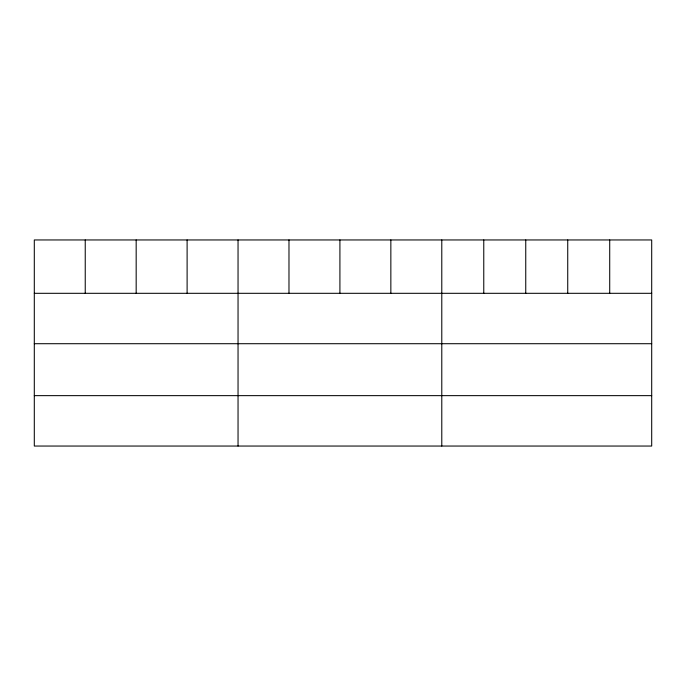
<?xml version="1.0" encoding="UTF-8"?>
<svg xmlns="http://www.w3.org/2000/svg" width="686" height="686" viewBox="0 0 686 686"><rect width="100%" height="100%" fill="white"/><g stroke="black" fill="none" stroke-linecap="round" stroke-linejoin="round"><path stroke-width="1.03" d="M651.7 343.712L651.7 239.954L34.3 239.954L34.3 446.046L651.7 446.046L651.7 343.712L34.3 343.712M34.3 293.308L651.7 293.308M34.3 395.642L651.7 395.642M609.717 239.954L609.717 293.308M567.734 239.954L567.734 293.308M525.75 239.954L525.75 293.308M483.767 239.954L483.767 293.308M441.784 239.954L441.784 446.046M390.849 239.954L390.849 293.308M339.913 239.954L339.913 293.308M288.978 239.954L288.978 293.308M238.042 239.954L238.042 446.046M187.107 239.954L187.107 293.308M136.171 239.954L136.171 293.308M85.236 239.954L85.236 293.308"/></g></svg>
